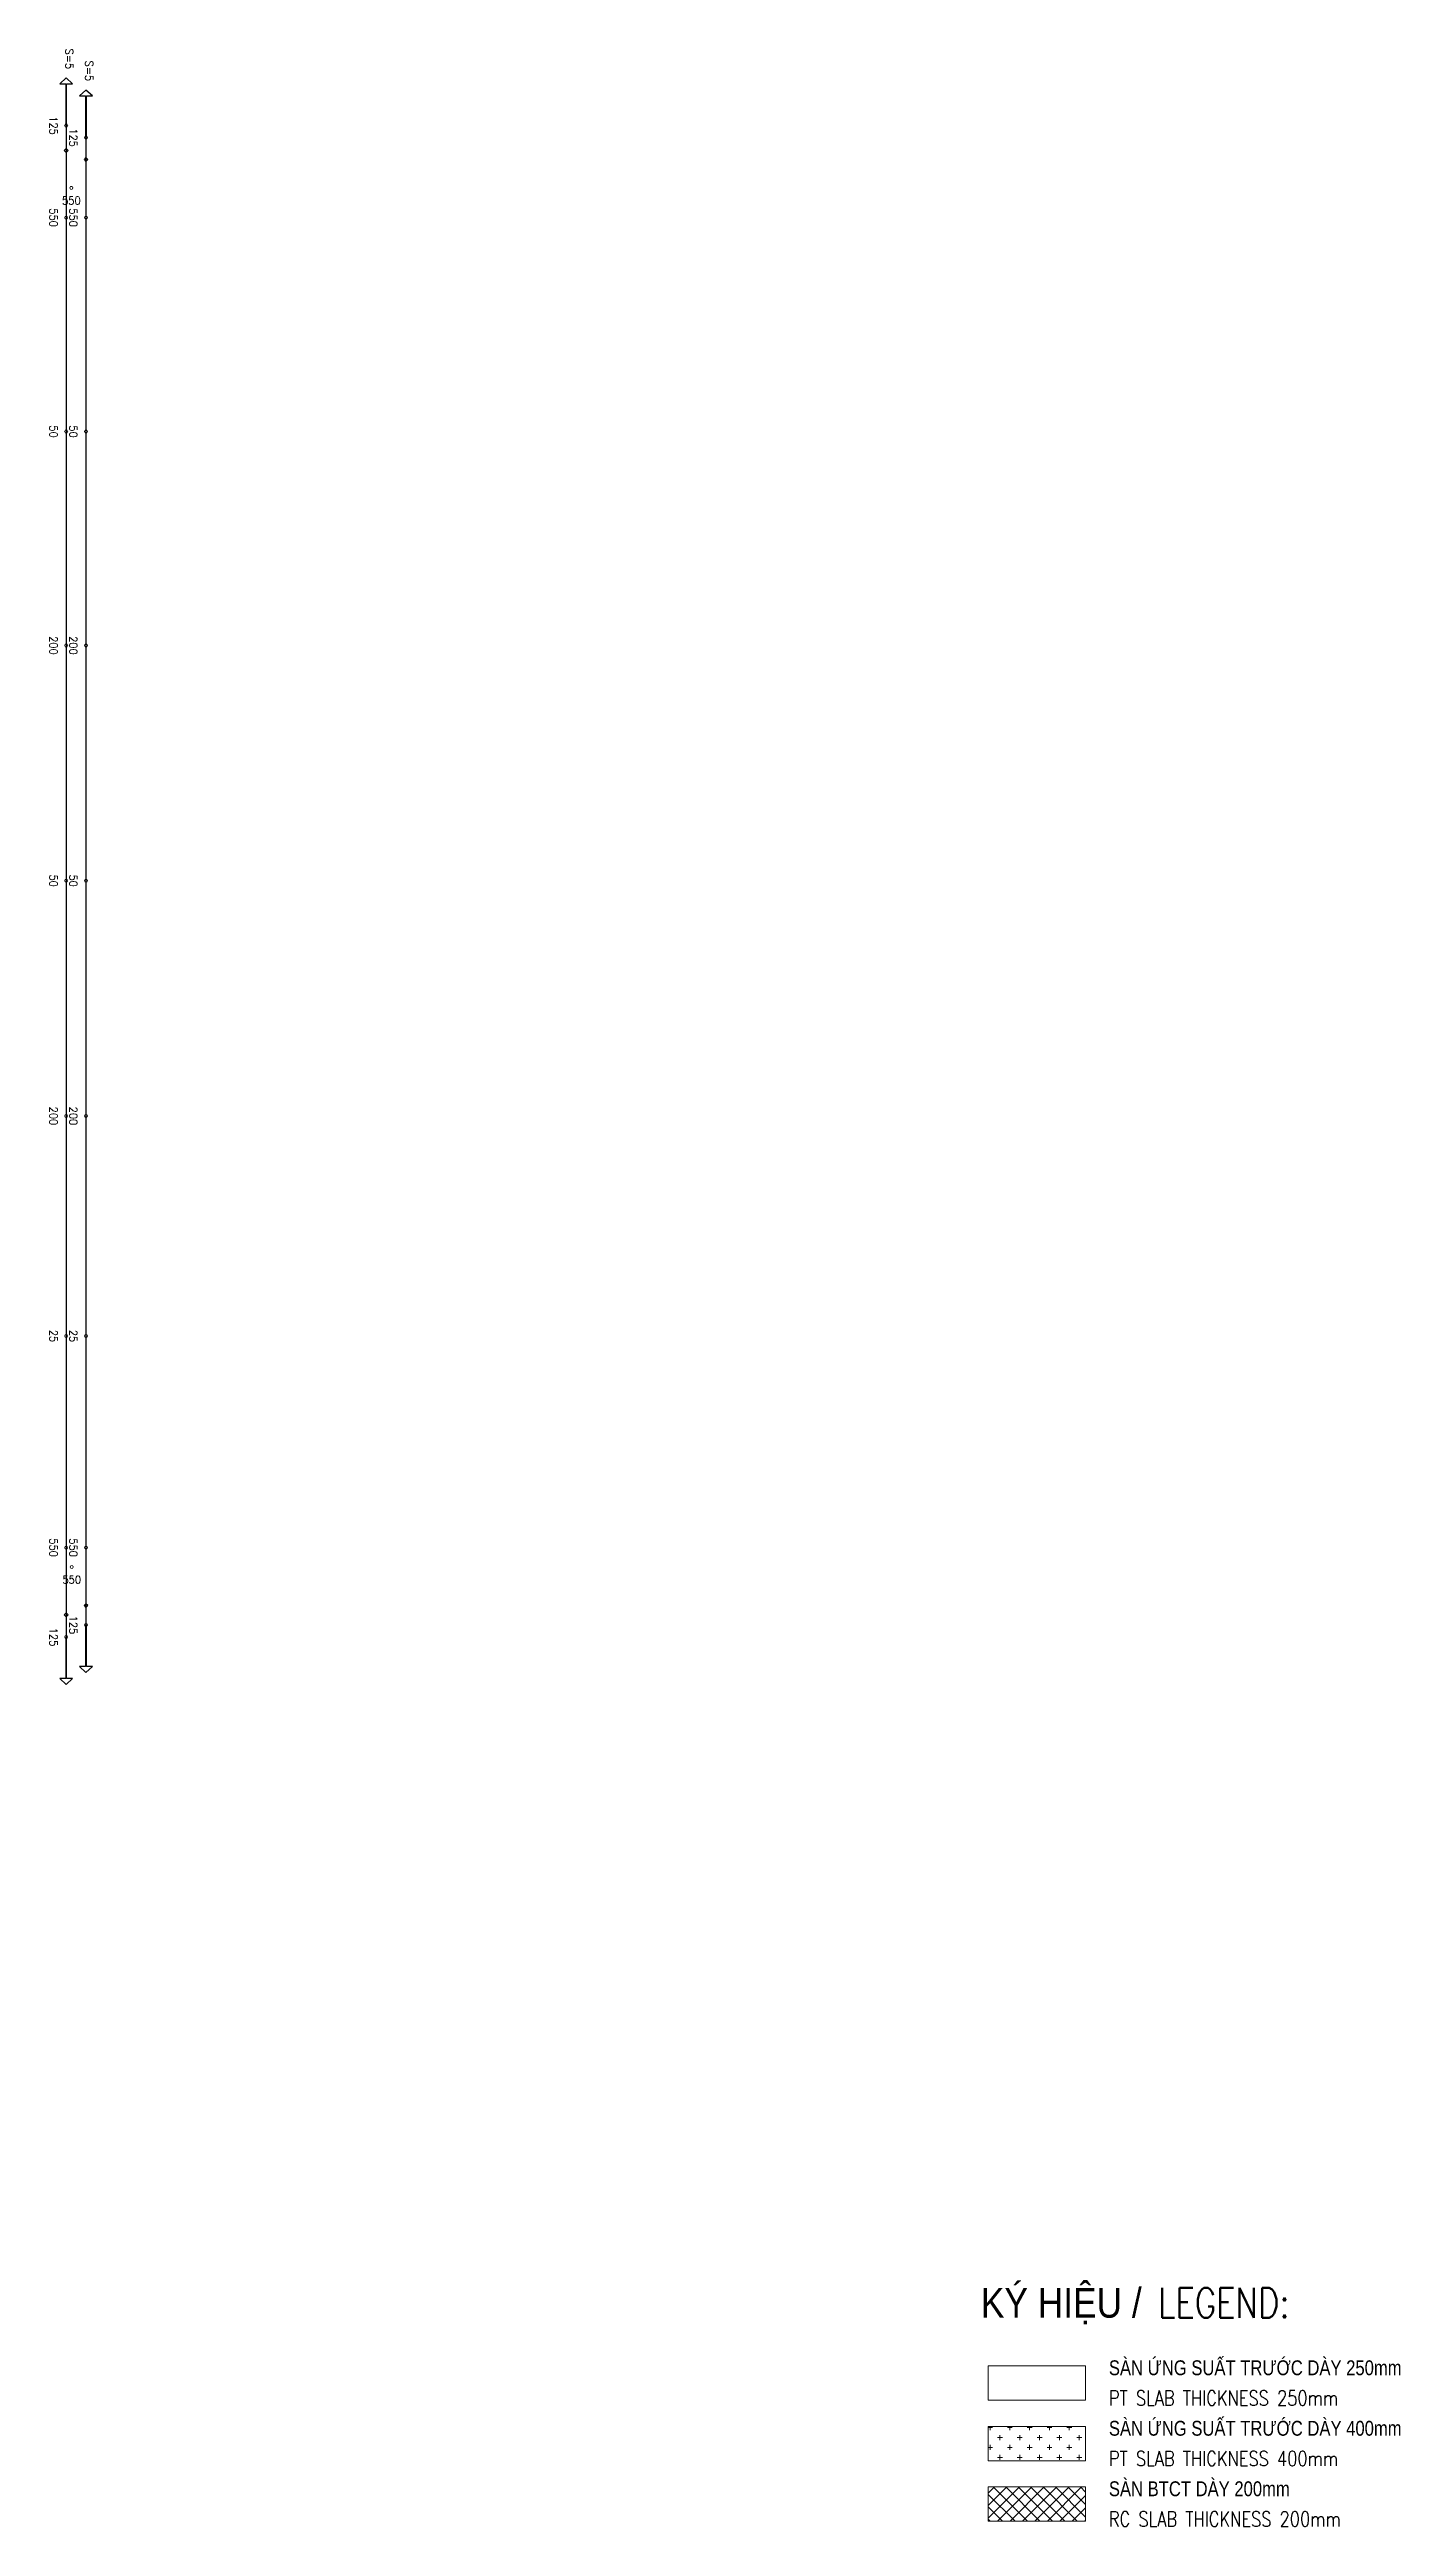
# Model space of a CAD drawing. Header units: millimetres. Extents: x -179076 to 505271, y -44005 to 99253.
# Drawn here: x 471183 to 505271, y 16507 to 78991 of the extents above; entities that cross this region are included whole.
import ezdxf
from ezdxf.enums import TextEntityAlignment as Align

# ---------------------------------------------------------------- set-up
doc = ezdxf.new("R2010")
doc.units = ezdxf.units.MM
doc.layers.add('Current_plane_Tendon', color=7, linetype='Continuous', true_color=0xab0000)
for name, color, linetype, lineweight in [('NDC_S_CONTINUOUS', 3, 'Continuous', 20), ('NDC_S_ENG TEXT', 2, 'Continuous', 20), ('NDC_S_HATCH MATERIAL', 8, 'Continuous', 13), ('NDC_S_VN TEXT', 7, 'Continuous', 20)]:
    doc.layers.add(name, color=color, linetype=linetype, lineweight=lineweight)
doc.styles.add('NDC_EN TXT', font='romans.shx', dxfattribs={"width": 0.8})
doc.styles.add('NDC_VIE TXT', font='arial.ttf', dxfattribs={"width": 0.8})
doc.styles.get("Standard").update_dxf_attribs({"font": 'arial.ttf'})

# ---------------------------------------------------------------- blocks, each defined once
blk = doc.blocks.new('A$Cc1cc997c')
at = {"layer": 'Current_plane_Tendon', "color": 14, "linetype": 'Continuous', "true_color": 0xab0000}
for points, elevation in [([(58263, -627), (58263, 423), (58413, 423), (58251, 573), (58089, 423), (58239, 423), (58239, -627)], -112), ([(58763, -931), (58763, 119), (58913, 119), (58751, 269), (58589, 119), (58739, 119), (58739, -931)], -112), ([(58301, -1257), (58251, -1207), (58201, -1257), (58251, -1307), (58301, -1257)], 13), ([(58801, -1485), (58751, -1435), (58701, -1485), (58751, -1535), (58801, -1485)], 13), ([(58801, -37965), (58751, -37915), (58701, -37965), (58751, -38015), (58801, -37965)], 13), ([(58301, -38193), (58251, -38143), (58201, -38193), (58251, -38243), (58301, -38193)], 13), ([(58739, -38452), (58739, -39502), (58589, -39502), (58751, -39652), (58913, -39502), (58763, -39502), (58763, -38452)], -112), ([(58239, -38756), (58239, -39806), (58089, -39806), (58251, -39956), (58413, -39806), (58263, -39806), (58263, -38756)], -112)]:
    blk.add_lwpolyline(points, close=True, dxfattribs=dict(at, elevation=elevation))
for points, elevation in [([(58291, -627, 20, 20, 0), (58271, -593, 20, 20, 0), (58231, -593, 20, 20, 0), (58211, -627, 20, 20, 0), (58231, -662, 20, 20, 0), (58271, -662, 20, 20, 0)], -112), ([(58791, -931, 20, 20, 0), (58771, -896, 20, 20, 0), (58731, -896, 20, 20, 0), (58711, -931, 20, 20, 0), (58731, -966, 20, 20, 0), (58771, -966, 20, 20, 0)], -112), ([(58422, -2200, 20, 20, 0), (58402, -2165, 20, 20, 0), (58362, -2165, 20, 20, 0), (58342, -2200, 20, 20, 0), (58362, -2234, 20, 20, 0), (58402, -2234, 20, 20, 0)], -50), ([(58291, -2950, 20, 20, 0), (58271, -2916, 20, 20, 0), (58231, -2916, 20, 20, 0), (58211, -2950, 20, 20, 0), (58231, -2985, 20, 20, 0), (58271, -2985, 20, 20, 0)], -50), ([(58791, -2950, 20, 20, 0), (58771, -2916, 20, 20, 0), (58731, -2916, 20, 20, 0), (58711, -2950, 20, 20, 0), (58731, -2985, 20, 20, 0), (58771, -2985, 20, 20, 0)], -50), ([(58291, -8346, 20, 20, 0), (58271, -8311, 20, 20, 0), (58231, -8311, 20, 20, 0), (58211, -8346, 20, 20, 0), (58231, -8381, 20, 20, 0), (58271, -8381, 20, 20, 0)], -200), ([(58791, -8346, 20, 20, 0), (58771, -8311, 20, 20, 0), (58731, -8311, 20, 20, 0), (58711, -8346, 20, 20, 0), (58731, -8381, 20, 20, 0), (58771, -8381, 20, 20, 0)], -200), ([(58291, -13742, 20, 20, 0), (58271, -13707, 20, 20, 0), (58231, -13707, 20, 20, 0), (58211, -13742, 20, 20, 0), (58231, -13776, 20, 20, 0), (58271, -13776, 20, 20, 0)], -50), ([(58791, -13742, 20, 20, 0), (58771, -13707, 20, 20, 0), (58731, -13707, 20, 20, 0), (58711, -13742, 20, 20, 0), (58731, -13776, 20, 20, 0), (58771, -13776, 20, 20, 0)], -50), ([(58291, -19677, 20, 20, 0), (58271, -19642, 20, 20, 0), (58231, -19642, 20, 20, 0), (58211, -19677, 20, 20, 0), (58231, -19712, 20, 20, 0), (58271, -19712, 20, 20, 0)], -200), ([(58791, -19677, 20, 20, 0), (58771, -19642, 20, 20, 0), (58731, -19642, 20, 20, 0), (58711, -19677, 20, 20, 0), (58731, -19712, 20, 20, 0), (58771, -19712, 20, 20, 0)], -200), ([(58291, -25612, 20, 20, 0), (58271, -25578, 20, 20, 0), (58231, -25578, 20, 20, 0), (58211, -25612, 20, 20, 0), (58231, -25647, 20, 20, 0), (58271, -25647, 20, 20, 0)], -50), ([(58791, -25612, 20, 20, 0), (58771, -25578, 20, 20, 0), (58731, -25578, 20, 20, 0), (58711, -25612, 20, 20, 0), (58731, -25647, 20, 20, 0), (58771, -25647, 20, 20, 0)], -50), ([(58291, -31162, 20, 20, 0), (58271, -31128, 20, 20, 0), (58231, -31128, 20, 20, 0), (58211, -31162, 20, 20, 0), (58231, -31197, 20, 20, 0), (58271, -31197, 20, 20, 0)], -225), ([(58791, -31162, 20, 20, 0), (58771, -31128, 20, 20, 0), (58731, -31128, 20, 20, 0), (58711, -31162, 20, 20, 0), (58731, -31197, 20, 20, 0), (58771, -31197, 20, 20, 0)], -225), ([(58291, -36501, 20, 20, 0), (58271, -36467, 20, 20, 0), (58231, -36467, 20, 20, 0), (58211, -36501, 20, 20, 0), (58231, -36536, 20, 20, 0), (58271, -36536, 20, 20, 0)], -37), ([(58791, -36501, 20, 20, 0), (58771, -36467, 20, 20, 0), (58731, -36467, 20, 20, 0), (58711, -36501, 20, 20, 0), (58731, -36536, 20, 20, 0), (58771, -36536, 20, 20, 0)], -37), ([(58431, -36989, 20, 20, 0), (58411, -36954, 20, 20, 0), (58371, -36954, 20, 20, 0), (58351, -36989, 20, 20, 0), (58371, -37024, 20, 20, 0), (58411, -37024, 20, 20, 0)], -37), ([(58291, -38756, 20, 20, 0), (58271, -38722, 20, 20, 0), (58231, -38722, 20, 20, 0), (58211, -38756, 20, 20, 0), (58231, -38791, 20, 20, 0), (58271, -38791, 20, 20, 0)], -112), ([(58791, -38452, 20, 20, 0), (58771, -38418, 20, 20, 0), (58731, -38418, 20, 20, 0), (58711, -38452, 20, 20, 0), (58731, -38487, 20, 20, 0), (58771, -38487, 20, 20, 0)], -112)]:
    blk.add_lwpolyline(points, format="xyseb", close=True, dxfattribs=dict(at, elevation=elevation))
for points in [[(58251, -433, -125), (58251, -661, -112), (58251, -890, -100), (58251, -1119, -90), (58251, -1348, -80), (58251, -1577, -72), (58251, -1806, -65), (58251, -2035, -60), (58251, -2264, -56), (58251, -2492, -52), (58251, -2721, -51), (58251, -2950, -50)], [(58751, -736, -125), (58751, -938, -112), (58751, -1139, -100), (58751, -1340, -90), (58751, -1541, -80), (58751, -1743, -72), (58751, -1944, -65), (58751, -2145, -60), (58751, -2346, -56), (58751, -2548, -52), (58751, -2749, -51), (58751, -2950, -50)], [(58251, -2950, -50), (58251, -3625, -55), (58251, -4299, -69), (58251, -4974, -92), (58251, -5648, -125), (58251, -6323, -158), (58251, -6997, -181), (58251, -7671, -195), (58251, -8346, -200), (58251, -9020, -195), (58251, -9695, -181), (58251, -10369, -158), (58251, -11044, -125), (58251, -11718, -92), (58251, -12393, -69), (58251, -13067, -55), (58251, -13742, -50)], [(58751, -2950, -50), (58751, -3625, -55), (58751, -4299, -69), (58751, -4974, -92), (58751, -5648, -125), (58751, -6323, -158), (58751, -6997, -181), (58751, -7671, -195), (58751, -8346, -200), (58751, -9020, -195), (58751, -9695, -181), (58751, -10369, -158), (58751, -11044, -125), (58751, -11718, -92), (58751, -12393, -69), (58751, -13067, -55), (58751, -13742, -50)], [(58251, -13742, -50), (58251, -14484, -55), (58251, -15226, -69), (58251, -15967, -92), (58251, -16709, -125), (58251, -17451, -158), (58251, -18193, -181), (58251, -18935, -195), (58251, -19677, -200), (58251, -20419, -195), (58251, -21161, -181), (58251, -21903, -158), (58251, -22645, -125), (58251, -23387, -92), (58251, -24129, -69), (58251, -24871, -55), (58251, -25612, -50)], [(58751, -13742, -50), (58751, -14484, -55), (58751, -15226, -69), (58751, -15967, -92), (58751, -16709, -125), (58751, -17451, -158), (58751, -18193, -181), (58751, -18935, -195), (58751, -19677, -200), (58751, -20419, -195), (58751, -21161, -181), (58751, -21903, -158), (58751, -22645, -125), (58751, -23387, -92), (58751, -24129, -69), (58751, -24871, -55), (58751, -25612, -50)], [(58251, -25612, -50), (58251, -26306, -55), (58251, -27000, -72), (58251, -27694, -99), (58251, -28387, -138), (58251, -29081, -176), (58251, -29775, -203), (58251, -30469, -220), (58251, -31162, -225), (58251, -31856, -220), (58251, -32550, -203), (58251, -33244, -176), (58251, -33937, -138), (58251, -34631, -99), (58251, -35325, -72), (58251, -36019, -55), (58251, -36712, -50)], [(58751, -25612, -50), (58751, -26306, -55), (58751, -27000, -72), (58751, -27694, -99), (58751, -28387, -138), (58751, -29081, -176), (58751, -29775, -203), (58751, -30469, -220), (58751, -31162, -225), (58751, -31856, -220), (58751, -32550, -203), (58751, -33244, -176), (58751, -33937, -138), (58751, -34631, -99), (58751, -35325, -72), (58751, -36019, -55), (58751, -36712, -50)], [(58251, -36501, -37), (58251, -36727, -37), (58251, -36952, -40), (58251, -37178, -43), (58251, -37403, -49), (58251, -37629, -55), (58251, -37854, -64), (58251, -38080, -73), (58251, -38305, -85), (58251, -38531, -97), (58251, -38756, -112)], [(58751, -36501, -37), (58751, -36696, -37), (58751, -36891, -40), (58751, -37087, -43), (58751, -37282, -49), (58751, -37477, -55), (58751, -37672, -64), (58751, -37867, -73), (58751, -38062, -85), (58751, -38257, -97), (58751, -38452, -112)]]:
    blk.add_polyline3d(points, dxfattribs=at)
at = {"layer": 'Current_plane_Tendon', "color": 14, "linetype": 'Continuous', "true_color": 0xab0000, "char_height": 200, "attachment_point": 5, "rotation": 270}
for s, insert in [('\\FSTANDARD.shx;\xa0S=5', (58331, 1104, 13)), ('\\FSTANDARD.shx;\xa0S=5', (58831, 800, 13)), ('\\FSTANDARD.shx;125', (57931, -627, -112)), ('\\FSTANDARD.shx;125', (58431, -931, -112)), ('\\FSTANDARD.shx;550', (57931, -2950, -50)), ('\\FSTANDARD.shx;550', (58431, -2950, -50)), ('\\FSTANDARD.shx;50', (57931, -8346, -200)), ('\\FSTANDARD.shx;50', (58431, -8346, -200)), ('\\FSTANDARD.shx;200', (57931, -13742, -50)), ('\\FSTANDARD.shx;200', (58431, -13742, -50)), ('\\FSTANDARD.shx;50', (57931, -19677, -200)), ('\\FSTANDARD.shx;50', (58431, -19677, -200)), ('\\FSTANDARD.shx;200', (57931, -25612, -50)), ('\\FSTANDARD.shx;200', (58431, -25612, -50)), ('\\FSTANDARD.shx;25', (57931, -31162, -225)), ('\\FSTANDARD.shx;25', (58431, -31162, -225)), ('\\FSTANDARD.shx;550', (57931, -36501, -37)), ('\\FSTANDARD.shx;550', (58431, -36501, -37)), ('\\FSTANDARD.shx;125', (57931, -38756, -112)), ('\\FSTANDARD.shx;125', (58431, -38452, -112))]:
    blk.add_mtext(s, dxfattribs=dict(at, insert=insert))
at = {"layer": 'Current_plane_Tendon', "color": 14, "linetype": 'Continuous', "true_color": 0xab0000, "char_height": 200, "attachment_point": 5}
for insert in [(58382, -2520, -50), (58391, -37309, -37)]:
    blk.add_mtext('\\FSTANDARD.shx;550', dxfattribs=dict(at, insert=insert))

msp = doc.modelspace()

# ---------------------------------------------------------------- hatches: boundary and pattern name
at = {"layer": 'NDC_S_HATCH MATERIAL', "ltscale": 500}
h = msp.add_hatch(dxfattribs=at)
h.set_pattern_fill('CROSS', color=256, scale=1000, pattern_type=2)
h.set_pattern_definition([(0, (387351.86, 0), (250, 250), [125, -375]), (90, (387414.36, -62.5), (-250, 250), [125, -375])])
h.paths.add_polyline_path([(494869.2, 19030.1), (494869.2, 18166), (497327.5, 18166), (497327.5, 19030.1)])
h = msp.add_hatch(dxfattribs=at)
h.set_pattern_fill('ANSI37', color=256, scale=70)
h.set_pattern_definition([(45, (389873.8, -1212.4), (-157.1545, 157.1545), []), (135, (389873.8, -1212.4), (-157.1545, -157.1545), [])])
h.paths.add_polyline_path([(494869.2, 17504.1), (494869.2, 16640), (497327.5, 16640), (497327.5, 17504.1)])

# ---------------------------------------------------------------- linework, layer by layer
at = {"layer": 'NDC_S_CONTINUOUS'}
for points in [[(494869.2, 20556.1), (497327.5, 20556.1), (497327.5, 19692), (494869.2, 19692)], [(494869.2, 19030.1), (497327.5, 19030.1), (497327.5, 18166), (494869.2, 18166)], [(494869.2, 17504.1), (497327.5, 17504.1), (497327.5, 16640), (494869.2, 16640)]]:
    msp.add_lwpolyline(points, close=True, dxfattribs=at)

# ---------------------------------------------------------------- block references
at = {"layer": 'NDC_S_VN TEXT'}
msp.add_blockref('A$Cc1cc997c', (413352.7, 77700.8), dxfattribs=at)

# ---------------------------------------------------------------- texts
at = {"layer": 'NDC_S_ENG TEXT', "attachment_point": 1, "line_spacing_factor": 0.7, "style": 'NDC_EN TXT'}
for s, insert, char_height in [('LEGEND:', (499156.1, 22523.6), 750), ('PT SLAB THICKNESS 250mm', (497913.4, 19934.3), 375), ('PT SLAB THICKNESS 400mm', (497913.4, 18408.3), 375), ('RC SLAB THICKNESS 200mm', (497913.4, 16882.3), 375)]:
    msp.add_mtext_dynamic_manual_height_columns(s, width=11151.525, gutter_width=10, heights=[0], dxfattribs=dict(at, insert=insert, char_height=char_height))
at = {"layer": 'NDC_S_VN TEXT', "style": 'NDC_VIE TXT', "width": 0.85}
msp.add_text('KÝ HIỆU /', height=750, dxfattribs=at).set_placement((494684, 22523.6), align=Align.TOP_LEFT)
at = {"layer": 'NDC_S_VN TEXT', "char_height": 375, "attachment_point": 1, "style": 'NDC_VIE TXT'}
for s, insert in [('SÀN ỨNG SUẤT TRƯỚC DÀY 250mm', (497913.4, 20697.7)), ('SÀN ỨNG SUẤT TRƯỚC DÀY 400mm', (497913.4, 19171.7)), ('SÀN BTCT DÀY 200mm', (497913.4, 17645.7))]:
    msp.add_mtext_dynamic_manual_height_columns(s, width=8485.707, gutter_width=10, heights=[0], dxfattribs=dict(at, insert=insert))

doc.saveas('drawing.dxf')
